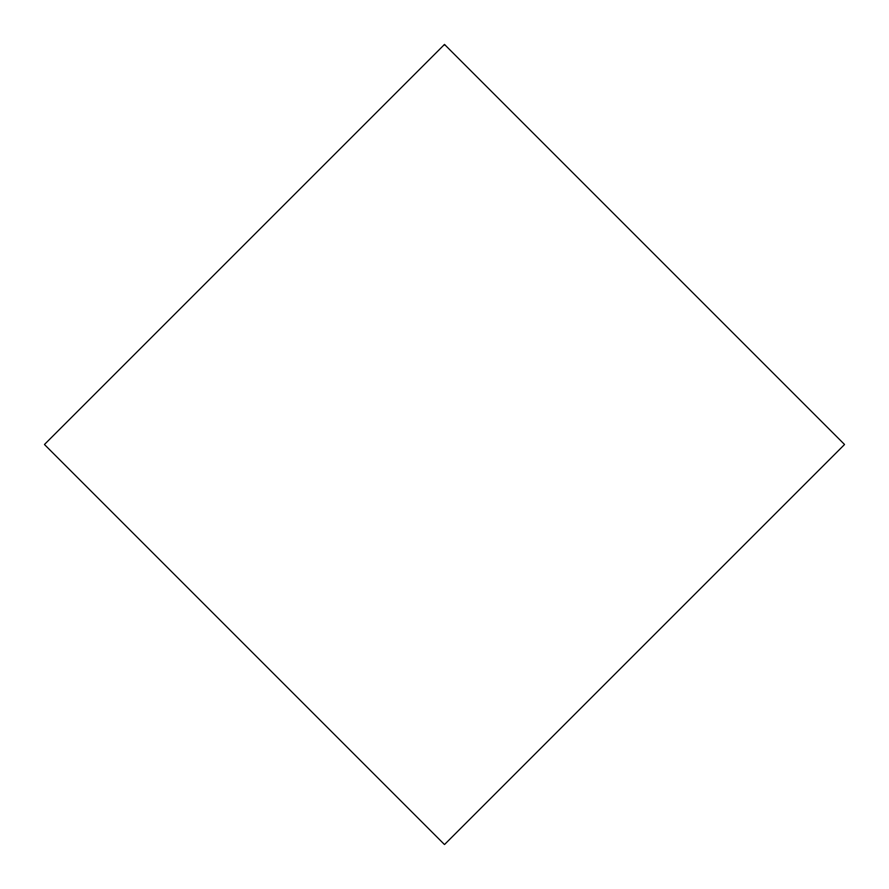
<?xml version="1.0" encoding="UTF-8"?>
<svg xmlns="http://www.w3.org/2000/svg" width="889" height="889" viewBox="0 0 889 889"><rect width="100%" height="100%" fill="white"/><g stroke="black" fill="none" stroke-linecap="round" stroke-linejoin="round"><path stroke-width="1.33" d="M444.5 44.45L44.45 444.5L444.5 844.55L844.55 444.5L444.5 44.45"/></g></svg>
